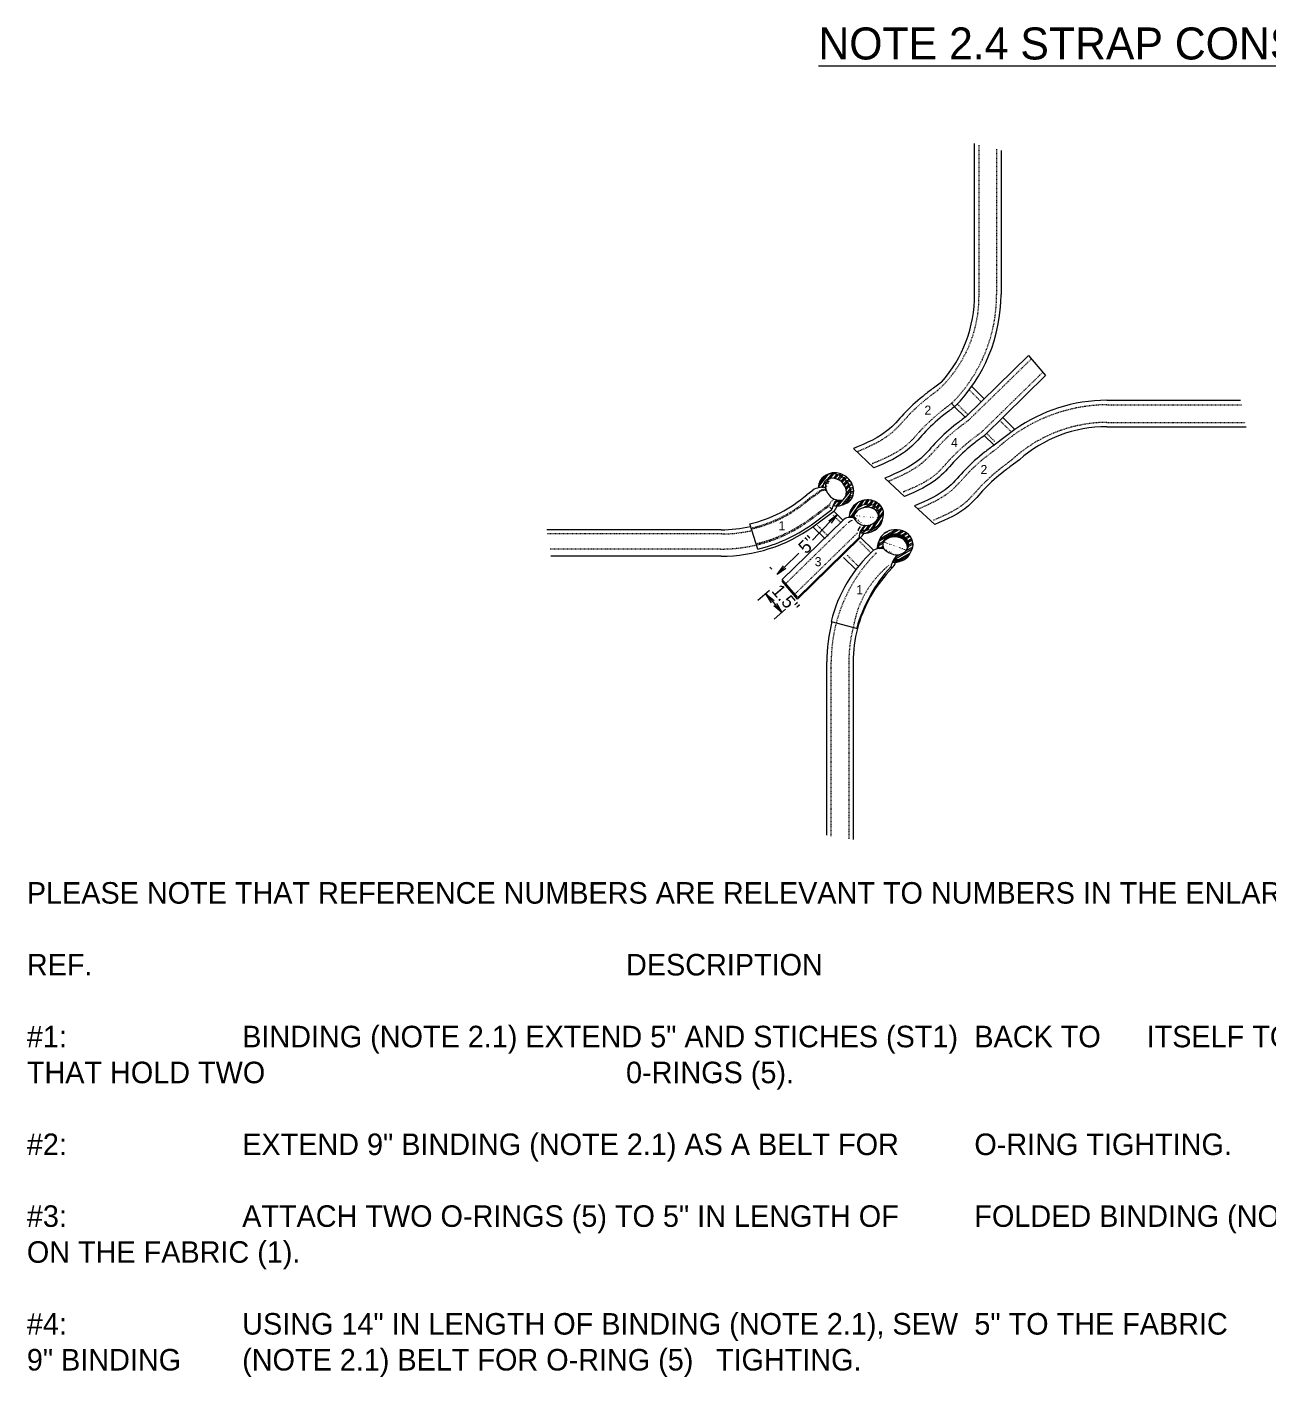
# Model space of a CAD drawing. Header units: inches. Extents: x -1914 to 19746, y -1697 to -663.
# Drawn here: x 3395.8 to 3586.1, y -1492.1 to -1285.3 of the extents above; entities that cross this region are included whole.
import ezdxf

# ---------------------------------------------------------------- set-up
doc = ezdxf.new("R2010")
doc.units = ezdxf.units.IN
doc.header["$MEASUREMENT"] = 0
doc.linetypes.add('HIDDEN', pattern=[0.375, 0.25, -0.125])
for name, color, linetype in [('Object', 7, 'Continuous'), ('PEN2', 95, 'Continuous'), ('STECH', 7, 'HIDDEN'), ('TEXT', 7, 'Continuous'), ('WEBB', 5, 'Continuous')]:
    doc.layers.add(name, color=color, linetype=linetype)
pattern_1 = [(30.00000000000006, (2457.07640226109, -400.3569962359979), (-0.3, 0.5196152422706632), []), (30.00000000000006, (2457.154047974621, -400.0672184881112), (-0.3, 0.5196152422706632), [])]

# ---------------------------------------------------------------- blocks, each defined once
blk = doc.blocks.new('_OPEN')
at = {"color": 0, "linetype": 'ByBlock'}
for p, q in [((-1, 0.1666666666666667), (0, 0)), ((0, 0), (-1, -0.1666666666666667)), ((0, 0), (-1, 0))]:
    blk.add_line(p, q, dxfattribs=at)

msp = doc.modelspace()

# ---------------------------------------------------------------- hatches: boundary and pattern name
at = {"layer": 'Object'}
h = msp.add_hatch(dxfattribs=at)
h.set_pattern_fill('STEEL', color=256, scale=4.800000000000001, angle=6, style=0)
h.set_pattern_definition([(51, (2457.07640226109, -400.3569962359979), (-0.4662875768741825, 0.3775922346299025), []), (51, (2457.04504372211, -400.0586396673875), (-0.4662875768741825, 0.3775922346299025), [])])
edge = h.paths.add_edge_path()
edge.add_spline(control_points=[(3519.296787352418, -1358.603305403629), (3519.618641592117, -1358.679762015194), (3519.950799304721, -1358.697040042692), (3520.701190099218, -1358.573990022461), (3521.108524534673, -1358.374975629147), (3521.72083056585, -1357.761912885009), (3521.919191200346, -1357.353547772595), (3522.05152001944, -1356.495545310608), (3521.990627244317, -1356.047920529464), (3521.667042388479, -1355.224317542898), (3521.404923436054, -1354.846919789781), (3520.628977072836, -1354.126737086802), (3520.056911402844, -1353.845592830845), (3518.993168915165, -1353.714401687911), (3518.506989558107, -1353.79161735026), (3517.905396146511, -1354.119657642435), (3517.7325991527, -1354.253122916412), (3517.585784232957, -1354.410980854795), (3517.384325487508, -1354.627592778716), (3517.233004887745, -1354.889799828214), (3517.067238569609, -1355.405451862449), (3517.034276558115, -1355.651019761571), (3517.039226809244, -1355.897777886997)], knot_values=[2.178746364362933, 2.178746364362933, 2.178746364362933, 2.178746364362933, 2.578909986400729, 2.578909986400729, 3.112594499494854, 3.112594499494854, 3.64627901258898, 3.64627901258898, 4.179963525683106, 4.179963525683106, 4.713648038777231, 4.713648038777231, 5.439034474957414, 5.439034474957414, 6.017624120894173, 6.017624120894173, 6.283185307179586, 6.283185307179586, 6.283185307179586, 6.647587123580169, 6.647587123580169, 6.950201992807984, 6.950201992807984, 6.950201992807984, 6.950201992807984], degree=3, periodic=0)
edge.add_arc((3517.651661288617, -1358.514809930245), 2.687737469863095, 88.69629602716702, 103.17125859061753, ccw=False)
edge.add_ellipse((3519.524733499598, -1356.214290107938), major_axis=(-1.444676885509036, 1.343613904841551), ratio=0.8141621690864794, start_angle=130.4339251141714, end_angle=396.30025943968735, ccw=False)
edge.add_arc((3523.308549790379, -1360.345480147544), 4.373718177589829, 147.2745948252473, 156.5263000736794)
h = msp.add_hatch(dxfattribs=at)
h.set_pattern_fill('STEEL', color=256, scale=4.800000000000001, angle=329.9999999999999, style=0)
h.set_pattern_definition([(14.99999999999995, (2457.07640226109, -400.3569962359979), (-0.1552914270615121, 0.579555495773441), []), (14.99999999999995, (2457.22640226109, -400.0971886148625), (-0.1552914270615121, 0.579555495773441), [])])
edge = h.paths.add_edge_path()
edge.add_ellipse((3519.952037452476, -1356.043097122689), major_axis=(-1.476909292616834, 1.308101131483985), ratio=0.8141621690864796, start_angle=344.82106040452425, end_angle=401.88658951353784, ccw=False)
edge.add_ellipse((3519.524733499598, -1356.214290107938), major_axis=(-1.444676885509036, 1.343613904841551), ratio=0.8141621690864794, start_angle=330.5176970700759, end_angle=396.3002594396873)
edge.add_arc((3517.651661288723, -1358.514809930247), 2.687737469863096, 79.49993450514489, 88.6962960294183, ccw=False)
edge = h.paths.add_edge_path(flags=17)
edge.add_ellipse((3519.952037452476, -1356.043097122689), major_axis=(-1.476909292616834, 1.308101131483985), ratio=0.8141621690864796, start_angle=480.74377935227767, end_angle=510.29678957089766, ccw=False)
edge.add_arc((3523.308549790379, -1360.345480147544), 4.373718177589829, 143.5221561265998, 147.2745948252473)
edge.add_ellipse((3519.524733499598, -1356.214290107938), major_axis=(-1.444676885509036, 1.343613904841551), ratio=0.8141621690864794, start_angle=130.4339251141714, end_angle=167.8649168334608)
edge = h.paths.add_edge_path()
edge.add_spline(control_points=[(3520.967486019877, -1358.403912324149), (3521.315454732816, -1358.301726522136), (3521.637148086258, -1358.11285977695), (3522.185103759553, -1357.536882064608), (3522.373479647544, -1357.123816051506), (3522.484913885717, -1356.26285057502), (3522.413158677349, -1355.816838170676), (3522.069650093254, -1355.001343908856), (3521.798435171508, -1354.630428992062), (3521.005212573349, -1353.92932001763), (3520.426482146358, -1353.662164040124), (3519.393956773214, -1353.56023358547), (3518.945401780056, -1353.633759195107), (3518.558027054376, -1353.832202065998)], knot_values=[2.666962190756418, 2.666962190756418, 2.666962190756418, 2.666962190756418, 3.112594499494854, 3.112594499494854, 3.64627901258898, 3.64627901258898, 4.179963525683106, 4.179963525683106, 4.713648038777231, 4.713648038777231, 5.439034474957414, 5.439034474957414, 5.975945858829169, 5.975945858829169, 5.975945858829169, 5.975945858829169], degree=3, periodic=0)
edge.add_spline(control_points=[(3518.558027054376, -1353.832202065998), (3518.85057047641, -1353.753850417917), (3519.160816041885, -1353.735077573681), (3520.056911402844, -1353.845592830845), (3520.628977072836, -1354.126737086802), (3521.404923436054, -1354.846919789781), (3521.667042388479, -1355.224317542898), (3521.990627244317, -1356.047920529464), (3522.05152001944, -1356.495545310608), (3521.919191200346, -1357.353547772595), (3521.72083056585, -1357.761912885009), (3521.282367675969, -1358.200917645351), (3521.131160134326, -1358.313310073088), (3520.967486019877, -1358.403912324149)], knot_values=[2.881952541900654, 2.881952541900654, 2.881952541900654, 2.881952541900654, 3.255033950636334, 3.255033950636334, 3.980420386816517, 3.980420386816517, 4.514104899910643, 4.514104899910643, 5.047789413004768, 5.047789413004768, 5.581473926098894, 5.581473926098894, 5.812115883693094, 5.812115883693094, 5.812115883693094, 5.812115883693094], degree=3, periodic=0)
at = {"layer": 'Object', "ltscale": 8}
h = msp.add_hatch(dxfattribs=at)
h.set_pattern_fill('STEEL', color=256, scale=4.800000000000001, angle=10, style=0)
h.set_pattern_definition([(54.99999999999999, (2457.07640226109, -400.3569962359979), (-0.491491226573395, 0.3441458618106277), []), (54.99999999999999, (2457.02430780779, -400.0615539100941), (-0.491491226573395, 0.3441458618106277), [])])
edge = h.paths.add_edge_path()
edge.add_ellipse((3524.406049919853, -1360.064057003825), major_axis=(1.90379475082814, 0.517643869399485), ratio=0.8141621690864798, start_angle=330.517697070058, end_angle=527.8649168335529, ccw=False)
edge.add_ellipse((3524.406049919853, -1360.064057003825), major_axis=(1.90379475082814, 0.517643869399485), ratio=0.8141621690864798, start_angle=249.1079499378008, end_angle=330.517697070058, ccw=False)
edge.add_arc((3525.688485706116, -1363.511100629578), 2.397765709164295, 130.827082047173, 150.0093629394599)
edge.add_spline(control_points=[(3523.611763802995, -1362.312557124677), (3523.634678048271, -1362.317380355772), (3523.657665317234, -1362.321911021655), (3524.115871098482, -1362.406134992822), (3524.574770512032, -1362.382752573733), (3525.596053726393, -1362.103939947899), (3526.13683120512, -1361.766507077624), (3526.703754516249, -1361.063799117447), (3526.851594402213, -1360.79039813227), (3526.939488968541, -1360.500578913202)], knot_values=[4.151692740075339, 4.151692740075339, 4.151692740075339, 4.151692740075339, 4.179963525683106, 4.179963525683106, 4.713648038777231, 4.713648038777231, 5.439034474957414, 5.439034474957414, 5.812115883691652, 5.812115883691652, 5.812115883691652, 5.812115883691652], degree=3, periodic=0)
edge.add_spline(control_points=[(3526.939488968541, -1360.500578913202), (3526.987904828895, -1360.340934837074), (3527.018131785186, -1360.176309059573), (3527.03988822776, -1359.794549311076), (3527.017758924019, -1359.57733495993), (3526.961196660955, -1359.36930981778), (3526.883582188417, -1359.083858691743), (3526.74077520187, -1358.816919325383), (3526.161516928458, -1358.134225422239), (3525.582263386708, -1357.854124356952), (3524.364502079776, -1357.700968015398), (3523.722501602871, -1357.822422213569), (3522.629989938785, -1358.401037212271), (3522.178089875166, -1358.861045638336), (3521.852923205475, -1359.644048860964), (3521.797186053298, -1359.887956729845), (3521.784759099673, -1360.13344519111)], knot_values=[5.812115883691652, 5.812115883691652, 5.812115883691652, 5.812115883691652, 6.017624120894173, 6.017624120894173, 6.283185307179586, 6.283185307179586, 6.283185307179586, 6.647587123580169, 6.647587123580169, 7.385756513580217, 7.385756513580217, 8.123925903580266, 8.123925903580266, 8.862095293580316, 8.862095293580316, 9.165137849081228, 9.165137849081228, 9.165137849081228, 9.165137849081228], degree=3, periodic=0)
edge.add_spline(control_points=[(3521.784759099673, -1360.13344519111), (3521.77975091438, -1360.232379470453), (3521.781777040593, -1360.331570464833), (3521.791126024658, -1360.430073267703)], knot_values=[9.165137849081228, 9.165137849081228, 9.165137849081228, 9.165137849081228, 9.287266997980666, 9.287266997980666, 9.287266997980666, 9.287266997980666], degree=3, periodic=0)
edge.add_arc((3521.916443391136, -1362.03948123396), 1.614279543384031, 69.21115978316402, 94.4523810780596, ccw=False)
edge.add_ellipse((3524.406049919853, -1360.064057003825), major_axis=(1.90379475082814, 0.517643869399485), ratio=0.8141621690864798, start_angle=527.8649168335529, end_angle=538.1100163271653, ccw=False)
at = {"layer": 'Object'}
h = msp.add_hatch(dxfattribs=at)
h.set_pattern_fill('STEEL', color=256, scale=4.800000000000001, angle=345, style=0)
h.set_pattern_definition(pattern_1)
edge = h.paths.add_edge_path()
edge.add_ellipse((3524.406049919853, -1360.064057003825), major_axis=(1.90379475082814, 0.517643869399485), ratio=0.8141621690864798, start_angle=330.517697070058, end_angle=527.8649168335529)
edge.add_ellipse((3524.325862943784, -1360.517340309509), major_axis=(1.890649877064452, 0.5637665041165666), ratio=0.8141621690864796, start_angle=344.82106040452425, end_angle=510.29678957089766, ccw=False)
edge = h.paths.add_edge_path()
edge.add_spline(control_points=[(3524.03837977996, -1362.830742483485), (3524.354952961447, -1362.837988869496), (3524.675028632926, -1362.794095892609), (3525.565098628525, -1362.527695104754), (3526.097514341956, -1362.177217243068), (3526.729170196171, -1361.354107684375), (3526.90352450536, -1360.934336113127), (3526.939488968543, -1360.500578913198)], knot_values=[4.334068537575593, 4.334068537575593, 4.334068537575593, 4.334068537575593, 4.713648038777231, 4.713648038777231, 5.439034474957414, 5.439034474957414, 5.975945858829169, 5.975945858829169, 5.975945858829169, 5.975945858829169], degree=3, periodic=0)
edge.add_spline(control_points=[(3526.939488968541, -1360.500578913202), (3526.851594402213, -1360.79039813227), (3526.703754516249, -1361.063799117447), (3526.13683120512, -1361.766507077624), (3525.596053726393, -1362.103939947899), (3524.574770512032, -1362.382752573733), (3524.115871098482, -1362.406134992822), (3523.657665317234, -1362.321911021655), (3523.634678048271, -1362.317380355772), (3523.611763802995, -1362.312557124677)], knot_values=[4.151692740075339, 4.151692740075339, 4.151692740075339, 4.151692740075339, 4.524774148809576, 4.524774148809576, 5.250160584989759, 5.250160584989759, 5.783845098083884, 5.783845098083884, 5.812115883691652, 5.812115883691652, 5.812115883691652, 5.812115883691652], degree=3, periodic=0)
edge.add_arc((3525.688485706116, -1363.51110062958), 2.397765709164295, 150.0093629394345, 161.4205260093168)
edge.add_spline(control_points=[(3523.415685275009, -1362.747125108758), (3523.494751261014, -1362.767124372671), (3523.574892758937, -1362.783557958103), (3523.781906776177, -1362.816429439529), (3523.909854625828, -1362.827800532198), (3524.03837977996, -1362.830742483485)], knot_values=[4.081236184869055, 4.081236184869055, 4.081236184869055, 4.081236184869055, 4.179963525683106, 4.179963525683106, 4.334068537575593, 4.334068537575593, 4.334068537575593, 4.334068537575593], degree=3, periodic=0)
h = msp.add_hatch(dxfattribs=at)
h.set_pattern_fill('STEEL', color=256, scale=4.800000000000001, angle=345, style=0)
h.set_pattern_definition(pattern_1)
edge = h.paths.add_edge_path()
edge.add_spline(control_points=[(3528.600745437518, -1366.857945972734), (3528.715080798713, -1366.868291110165), (3528.830114443081, -1366.872254465059), (3529.554781312245, -1366.856602764964), (3530.161239108191, -1366.660362694703), (3531.01640690784, -1366.014261131075), (3531.311790674712, -1365.620457809594), (3531.515491642607, -1364.966217042104), (3531.54669106367, -1364.750118970494), (3531.542256934104, -1364.534586866472), (3531.536172442276, -1364.238834722504), (3531.462352302169, -1363.945234573262), (3531.065914001196, -1363.142459519948), (3530.571862885203, -1362.730264460308), (3529.427577546725, -1362.286405778103), (3528.775286137981, -1362.248568591672), (3527.57507889402, -1362.545013568745), (3527.025125159727, -1362.88172161689), (3526.407870971749, -1363.713319655889), (3526.253870688548, -1364.139713820749), (3526.244195558304, -1364.782870620932), (3526.275874606026, -1364.992398586812), (3526.337951521591, -1365.192907494115)], knot_values=[4.576980675456992, 4.576980675456992, 4.576980675456992, 4.576980675456992, 4.713648038777231, 4.713648038777231, 5.439034474957414, 5.439034474957414, 6.017624120894173, 6.017624120894173, 6.283185307179586, 6.283185307179586, 6.283185307179586, 6.647587123580169, 6.647587123580169, 7.385756513580217, 7.385756513580217, 8.123925903580266, 8.123925903580266, 8.862095293580316, 8.862095293580316, 9.39577980667444, 9.39577980667444, 9.654466529359041, 9.654466529359041, 9.654466529359041, 9.654466529359041], degree=3, periodic=0)
edge.add_arc((3526.566620614256, -1367.431594245429), 2.250335069371991, 76.66522021562872, 95.83221008436823, ccw=False)
edge.add_ellipse((3528.894903121465, -1364.589050724011), major_axis=(1.972496612823601, 0.04058005922938829), ratio=0.8141621690864794, start_angle=276.30427769314616, end_angle=562.5321972154212, ccw=False)
edge.add_arc((3531.641191668446, -1368.74202426545), 3.576879127978909, 134.2710363759815, 148.2146790483659)
h = msp.add_hatch(dxfattribs=at)
h.set_pattern_fill('STEEL', color=256, scale=2.7, angle=8, style=0)
h.set_pattern_definition([(53, (-884.7360076967125, 3792.123486941442), (-0.2695394846409613, 0.2031125703138163), []), (53, (-884.7594931575004, 3792.290594678043), (-0.2695394846409613, 0.2031125703138163), [])])
edge = h.paths.add_edge_path()
edge.add_ellipse((3528.894903121465, -1364.589050724011), major_axis=(1.972496612823601, 0.04058005922938829), ratio=0.8141621690864794, start_angle=330.517697070142, end_angle=527.8649168335569)
edge.add_ellipse((3528.707200634608, -1365.009364276935), major_axis=(1.970927440110894, 0.08851358441277508), ratio=0.8141621690864796, start_angle=344.82106040452425, end_angle=510.29678957089766, ccw=False)
edge = h.paths.add_edge_path()
edge.add_spline(control_points=[(3528.880776271861, -1367.284306567807), (3529.46663136566, -1367.244269297362), (3530.040901562068, -1367.0354668707), (3530.835897008286, -1366.403895430299), (3531.106831079554, -1366.03892649164), (3531.246896191755, -1365.626833643551)], knot_values=[4.740671444479243, 4.740671444479243, 4.740671444479243, 4.740671444479243, 5.439034474957414, 5.439034474957414, 5.975945858829169, 5.975945858829169, 5.975945858829169, 5.975945858829169], degree=3, periodic=0)
edge.add_spline(control_points=[(3531.246896191753, -1365.626833643554), (3531.09135155048, -1365.886692257232), (3530.881631408942, -1366.11608753358), (3530.161239108191, -1366.660362694703), (3529.554781312245, -1366.856602764964), (3528.830114443081, -1366.872254465059), (3528.715080798713, -1366.868291110165), (3528.600745437518, -1366.857945972734)], knot_values=[4.576980675456991, 4.576980675456991, 4.576980675456991, 4.576980675456991, 4.95006208419166, 4.95006208419166, 5.675448520371843, 5.675448520371843, 5.812115883692082, 5.812115883692082, 5.812115883692082, 5.812115883692082], degree=3, periodic=0)
edge.add_arc((3531.641191668446, -1368.742024265449), 3.57687912797891, 148.2146790483659, 155.8290581308954)
edge.add_spline(control_points=[(3528.377905061341, -1367.277433941824), (3528.522190393223, -1367.291241428164), (3528.667698221438, -1367.294856948336), (3528.835419183239, -1367.287152383407), (3528.858106400759, -1367.285855824218), (3528.880776271861, -1367.284306567807)], knot_values=[4.540989051307951, 4.540989051307951, 4.540989051307951, 4.540989051307951, 4.713648038777231, 4.713648038777231, 4.740671444479243, 4.740671444479243, 4.740671444479243, 4.740671444479243], degree=3, periodic=0)
edge = h.paths.add_edge_path()
edge.add_spline(control_points=[(3526.337951521591, -1365.192907494115), (3526.275874606026, -1364.992398586812), (3526.244195558304, -1364.782870620932), (3526.250170432832, -1364.385689282143), (3526.280532222565, -1364.199748592175), (3526.33501098608, -1364.020779187071)], knot_values=[9.165137849082463, 9.165137849082463, 9.165137849082463, 9.165137849082463, 9.423824571767064, 9.423824571767064, 9.654466529359043, 9.654466529359043, 9.654466529359043, 9.654466529359043], degree=3, periodic=0)
edge.add_spline(control_points=[(3526.335010986082, -1364.020779187066), (3526.156253172096, -1364.336326025516), (3526.056688888626, -1364.695831539442), (3526.06059636176, -1365.117457753355), (3526.063983217593, -1365.177239962834), (3526.070094123656, -1365.236720816599)], knot_values=[2.666962190756418, 2.666962190756418, 2.666962190756418, 2.666962190756418, 3.112594499494854, 3.112594499494854, 3.1863705750803, 3.1863705750803, 3.1863705750803, 3.1863705750803], degree=3, periodic=0)
edge.add_arc((3526.566620614252, -1367.431594245429), 2.250335069371991, 95.83221008432162, 102.74695393753859, ccw=False)

# ---------------------------------------------------------------- linework, layer by layer
at = {"layer": 'Object', "ltscale": 0.8}
for p, q in [((3537.858488958658, -1343.378622426712), (3537.362407414648, -1342.869397481766)), ((3519.113841859031, -1359.166058593079), (3518.808175639526, -1358.859947510362)), ((3518.806530252767, -1361.122688611925), (3516.11901690448, -1363.897982880837)), ((3511.858181160576, -1368.060939850547), (3514.057071536246, -1365.918457446344)), ((3509.901106278519, -1368.365405546505), (3509.595440059013, -1368.059294463788)), ((3509.567837609095, -1371.646280343158), (3507.782883663984, -1373.18289225982)), ((3510.039327350774, -1373.351598775235), (3510.408497191975, -1373.780432599391)), ((3512.024744621671, -1374.50026436952), (3510.23979067656, -1376.036876286182))]:
    msp.add_line(p, q, dxfattribs=at)
at = {"layer": 'Object'}
for centre, radius, start, end in [((3522.48866183455, -1362.081228624653), 1.193875103286896, 102.9566475107586, 137.8974628680402), ((3524.273893572617, -1362.676167238276), 1.174867356318468, 134.0475651691451, 171.1660600781712)]:
    msp.add_arc(centre, radius, start, end, dxfattribs=at)
for centre, major_axis, ratio, start_param, end_param in [((3519.524733499598, -1356.214290107938), (-1.444676885509034, 1.34361390484155), 0.8141621690864795, 2.276501449542038, 6.916744353730269), ((3519.952037452476, -1356.043097122689), (-1.476909292616834, 1.308101131483985), 0.8141621690864796, 6.018262834277198, 7.014244206631878), ((3519.952037452476, -1356.043097122689), (-1.476909292616834, 1.308101131483985), 0.8141621690864796, 8.390561808178532, 8.906359140368826), ((3524.406049919853, -1360.064057003825), (1.903794750828138, 0.5176438693994841), 0.8141621690864795, 4.347753919307827, 9.391791522869479), ((3524.325862943784, -1360.517340309509), (1.890649877064452, 0.563766504116566), 0.8141621690864796, 6.018262834277198, 8.906359140368826), ((3528.894903121465, -1364.589050724011), (1.972496612823601, 0.04058005922938829), 0.8141621690864793, 4.822419383090123, 9.818038989887178), ((3528.707200634608, -1365.009364276935), (1.970927440110886, 0.08851358441277479), 0.8141621690864793, 6.018262834277198, 8.906359140368826)]:
    msp.add_ellipse(centre, major_axis=major_axis, ratio=ratio, start_param=start_param, end_param=end_param, dxfattribs=at)
for points, knots in [([(3519.296787352418, -1358.60330540363), (3519.618641592117, -1358.679762015194), (3519.950799304721, -1358.697040042692), (3520.701190099218, -1358.573990022461), (3521.108524534673, -1358.374975629147), (3521.72083056585, -1357.761912885009), (3521.919191200346, -1357.353547772595), (3522.05152001944, -1356.495545310608), (3521.990627244317, -1356.047920529464), (3521.667042388479, -1355.224317542898), (3521.404923436054, -1354.846919789781), (3520.628977072836, -1354.126737086802), (3520.056911402844, -1353.845592830845), (3518.993168915165, -1353.714401687911), (3518.506989558107, -1353.79161735026), (3517.905396146511, -1354.119657642435), (3517.7325991527, -1354.253122916412), (3517.585784232957, -1354.410980854795), (3517.384325487508, -1354.627592778716), (3517.233004887745, -1354.889799828214), (3517.067238569609, -1355.405451862449), (3517.034276558114, -1355.651019761571), (3517.039226809242, -1355.897777886997)], [2.178746364363137, 2.178746364363137, 2.178746364363137, 2.178746364363137, 2.578909986400729, 2.578909986400729, 3.112594499494854, 3.112594499494854, 3.64627901258898, 3.64627901258898, 4.179963525683106, 4.179963525683106, 4.713648038777231, 4.713648038777231, 5.439034474957414, 5.439034474957414, 6.017624120894173, 6.017624120894173, 6.283185307179586, 6.283185307179586, 6.283185307179586, 6.647587123580169, 6.647587123580169, 6.950201992807949, 6.950201992807949, 6.950201992807949, 6.950201992807949]), ([(3520.967486019877, -1358.403912324149), (3521.315454732816, -1358.301726522136), (3521.637148086258, -1358.11285977695), (3522.185103759553, -1357.536882064608), (3522.373479647544, -1357.123816051506), (3522.484913885717, -1356.26285057502), (3522.413158677349, -1355.816838170676), (3522.069650093254, -1355.001343908856), (3521.798435171508, -1354.630428992062), (3521.005212573349, -1353.92932001763), (3520.426482146358, -1353.662164040124), (3519.393956773214, -1353.56023358547), (3518.945401780056, -1353.633759195107), (3518.558027054376, -1353.832202065998)], [2.666962190756418, 2.666962190756418, 2.666962190756418, 2.666962190756418, 3.112594499494854, 3.112594499494854, 3.64627901258898, 3.64627901258898, 4.179963525683106, 4.179963525683106, 4.713648038777231, 4.713648038777231, 5.439034474957414, 5.439034474957414, 5.975945858829169, 5.975945858829169, 5.975945858829169, 5.975945858829169]), ([(3523.611763802995, -1362.312557124677), (3523.634678048271, -1362.317380355772), (3523.657665317234, -1362.321911021655), (3524.115871098482, -1362.406134992822), (3524.574770512032, -1362.382752573733), (3525.596053726393, -1362.103939947899), (3526.13683120512, -1361.766507077624), (3526.809818076359, -1360.93233211563), (3527.000900940133, -1360.478658262611), (3527.03988822776, -1359.794549311076), (3527.017758924019, -1359.57733495993), (3526.961196660955, -1359.36930981778), (3526.883582188417, -1359.083858691743), (3526.74077520187, -1358.816919325383), (3526.161516928458, -1358.134225422239), (3525.582263386708, -1357.854124356952), (3524.364502079776, -1357.700968015398), (3523.722501602871, -1357.822422213569), (3522.629989938785, -1358.401037212271), (3522.178089875166, -1358.861045638336), (3521.814782720445, -1359.735891369665), (3521.758579138626, -1360.087152638501), (3521.791126024658, -1360.430073267703)], [4.151692740075339, 4.151692740075339, 4.151692740075339, 4.151692740075339, 4.179963525683106, 4.179963525683106, 4.713648038777231, 4.713648038777231, 5.439034474957414, 5.439034474957414, 6.017624120894173, 6.017624120894173, 6.283185307179586, 6.283185307179586, 6.283185307179586, 6.647587123580169, 6.647587123580169, 7.385756513580217, 7.385756513580217, 8.123925903580266, 8.123925903580266, 8.862095293580316, 8.862095293580316, 9.287266997980666, 9.287266997980666, 9.287266997980666, 9.287266997980666]), ([(3523.415685275009, -1362.747125108758), (3523.494751261014, -1362.767124372671), (3523.574892758937, -1362.783557958103), (3524.092698795332, -1362.865779692332), (3524.550894265867, -1362.831249704498), (3525.565098628525, -1362.527695104754), (3526.097514341956, -1362.177217243068), (3526.729170196171, -1361.354107684375), (3526.90352450536, -1360.934336113127), (3526.939488968543, -1360.500578913198)], [4.081236184869055, 4.081236184869055, 4.081236184869055, 4.081236184869055, 4.179963525683106, 4.179963525683106, 4.713648038777231, 4.713648038777231, 5.439034474957414, 5.439034474957414, 5.975945858829169, 5.975945858829169, 5.975945858829169, 5.975945858829169]), ([(3528.600745437518, -1366.857945972734), (3528.715080798713, -1366.868291110165), (3528.830114443081, -1366.872254465059), (3529.554781312245, -1366.856602764964), (3530.161239108191, -1366.660362694703), (3531.01640690784, -1366.014261131075), (3531.311790674712, -1365.620457809594), (3531.515491642607, -1364.966217042104), (3531.54669106367, -1364.750118970494), (3531.542256934104, -1364.534586866472), (3531.536172442276, -1364.238834722504), (3531.462352302169, -1363.945234573262), (3531.065914001196, -1363.142459519948), (3530.571862885203, -1362.730264460308), (3529.427577546725, -1362.286405778103), (3528.775286137981, -1362.248568591672), (3527.57507889402, -1362.545013568745), (3527.025125159727, -1362.88172161689), (3526.407870971749, -1363.713319655889), (3526.253870688548, -1364.139713820749), (3526.244195558304, -1364.782870620932), (3526.275874606026, -1364.992398586812), (3526.337951521591, -1365.192907494115)], [4.576980675456992, 4.576980675456992, 4.576980675456992, 4.576980675456992, 4.713648038777231, 4.713648038777231, 5.439034474957414, 5.439034474957414, 6.017624120894173, 6.017624120894173, 6.283185307179586, 6.283185307179586, 6.283185307179586, 6.647587123580169, 6.647587123580169, 7.385756513580217, 7.385756513580217, 8.123925903580266, 8.123925903580266, 8.862095293580316, 8.862095293580316, 9.39577980667444, 9.39577980667444, 9.654466529359041, 9.654466529359041, 9.654466529359041, 9.654466529359041]), ([(3526.335010986082, -1364.020779187066), (3526.156253172096, -1364.336326025516), (3526.056688888626, -1364.695831539442), (3526.06059636176, -1365.117457753355), (3526.063983217593, -1365.177239962834), (3526.070094123656, -1365.236720816599)], [2.666962190756418, 2.666962190756418, 2.666962190756418, 2.666962190756418, 3.112594499494854, 3.112594499494854, 3.1863705750803, 3.1863705750803, 3.1863705750803, 3.1863705750803]), ([(3528.377905061341, -1367.277433941824), (3528.522190393223, -1367.291241428164), (3528.667698221438, -1367.294856948336), (3529.422001291441, -1367.260206676147), (3530.023509892471, -1367.049283404958), (3530.835897008286, -1366.403895430299), (3531.106831079554, -1366.03892649164), (3531.246896191755, -1365.626833643551)], [4.540989051307951, 4.540989051307951, 4.540989051307951, 4.540989051307951, 4.713648038777231, 4.713648038777231, 5.439034474957414, 5.439034474957414, 5.975945858829169, 5.975945858829169, 5.975945858829169, 5.975945858829169])]:
    msp.add_open_spline(points, degree=3, knots=knots, dxfattribs=at)
msp.add_open_spline([(3521.784759099673, -1360.133445191108), (3521.757149768082, -1360.233006939976), (3521.736641254865, -1360.334471515698), (3521.723531794478, -1360.436769918699)], degree=3, dxfattribs=at)
at = {"layer": 'STECH', "ltscale": 0.015}
for p, q in [((3541.658005561667, -1326.297509945883), (3541.658005561667, -1303.309702837162)), ((3544.358005561668, -1304.019176809644), (3544.358005561668, -1326.297509945883)), ((3540.026414703676, -1345.572472864196), (3549.706496025592, -1336.129369839393)), ((3542.017310471962, -1347.396372511802), (3551.389124679406, -1338.22995647627)), ((3540.156685200738, -1340.899245092046), (3541.989997646087, -1342.732557537396)), ((3538.320148379455, -1343.06600443724), (3539.966171887218, -1344.712027945002)), ((3561.233005561668, -1343.172509945883), (3581.87113846212, -1343.172509945883)), ((3544.838573463327, -1345.581133354634), (3546.550697039425, -1347.293256930734)), ((3561.233005561666, -1345.872509945884), (3582.459166544857, -1345.872509945884)), ((3542.814747704457, -1347.560603762241), (3544.034032441672, -1348.779888499458)), ((3515.518453013525, -1360.837764979729), (3518.669760817505, -1358.493306095405)), ((3515.702905278471, -1357.461627429442), (3516.826552606653, -1356.688247864777)), ((3515.794553449414, -1357.595485483316), (3516.918200777596, -1356.822105918651)), ((3515.562241214651, -1361.012942967792), (3518.713549018634, -1358.668484083468)), ((3520.54656367606, -1361.310205259721), (3519.327278938845, -1360.090920522505)), ((3521.344000908557, -1361.474436510161), (3511.97218670111, -1370.640852545693)), ((3518.522737917192, -1363.289675667328), (3516.810614341093, -1361.577552091228)), ((3502.225000592334, -1362.97518029152), (3475.507702909283, -1362.97518029152)), ((3523.021244402025, -1362.806553914349), (3513.479729300752, -1372.138951579476)), ((3525.041163001062, -1365.804804584723), (3523.395139493301, -1364.15878107696)), ((3502.046234712341, -1365.282878509951), (3475.855862442699, -1365.282878509951)), ((3523.20462617978, -1367.971563929916), (3521.371313734431, -1366.138251484566)), ((3519.003305818849, -1409.25195164946), (3519.003305818849, -1382.573299076079)), ((3521.70330581885, -1382.573299076079), (3521.70330581885, -1409.701202663228))]:
    msp.add_line(p, q, dxfattribs=at)
for centre, radius, start, end in [((3522.117692260828, -1326.573539752365), 19.54226282570515, 312.2689358250527, 0.8093161474281386), ((3520.733005561666, -1326.297509945883), 23.625, 315.2474279966524, 0), ((3561.570910043964, -1368.514427073151), 25.3441698053907, 90.76392616106979, 132.7938570595832), ((3561.395904404821, -1367.628871504036), 21.75697139498453, 90.42898909207328, 133.100401771132), ((3518.289549363253, -1358.225388061021), 2.122064912467401, 94.28994953177671, 133.5843174126676), ((3518.319864539457, -1358.207693856126), 1.970917358438393, 93.58882889095244, 135.3304569431504), ((3502.128305818853, -1342.073299076079), 20.52, 283.0414892078511, 311.4166783015081), ((3502.19398812054, -1342.204672037072), 20.52, 282.9746777927496, 311.4166783015081), ((3519.699974434019, -1358.702121083671), 0.9869987578014761, 121.7409694402368, 178.0469768612789), ((3502.225000592334, -1343.130180291521), 19.845, 270, 283.1603653575909), ((3502.084517617724, -1341.898121088017), 23.22, 283.5025239485392, 305.4059317731264), ((3502.128305818853, -1342.073299076079), 23.22, 283.5272829194662, 305.4059317731264), ((3502.046234712343, -1340.982878509951), 24.3, 270, 283.1140326064755), ((3542.628305818853, -1382.573299076079), 23.625, 135.0000000000092, 165.288594918045), ((3537.662999775013, -1379.717735964364), 15.47028885047566, 129.3368251151026, 170.8564890739788), ((3542.628305818853, -1382.573299076079), 23.625, 165.288594918045, 180), ((3542.628305818853, -1382.573299076079), 20.925, 165.288594918045, 180)]:
    msp.add_arc(centre, radius, start, end, dxfattribs=at)
for points, knots in [([(3535.262041160786, -1341.034733629258), (3534.774361476637, -1341.395567355839), (3534.291573289785, -1341.75287942185), (3532.886527722991, -1342.851377471198), (3531.993903149485, -1343.629158706011), (3530.628204758325, -1345.028601986493), (3530.113979223892, -1345.630477788847), (3529.150281952003, -1346.668729976298), (3528.717880942007, -1347.105487462705), (3527.77058435966, -1347.896041199287), (3527.268204308339, -1348.245502200022), (3525.707979780283, -1349.195108885933), (3524.597407990343, -1349.697597117839), (3523.3050324387, -1350.248332993407), (3523.121093581993, -1350.325878084165), (3522.937520451836, -1350.402987572588)], [0, 0, 0, 0, 0.6739157089313234, 0.6739157089313234, 2.02174712679397, 2.02174712679397, 2.905854820387182, 2.905854820387182, 3.555812523448747, 3.555812523448747, 4.205770226510312, 4.205770226510312, 5.505685632633442, 5.505685632633442, 5.721459658695998, 5.721459658695998, 5.721459658695998, 5.721459658695998]), ([(3537.510388418987, -1342.930610963399), (3537.029370599275, -1343.295907091988), (3536.538079239801, -1343.659316550963), (3535.080361015425, -1344.798680324326), (3534.165567845368, -1345.637080876087), (3532.680773463893, -1347.110422922657), (3532.137532784656, -1347.747616703966), (3531.191304115757, -1348.763561435485), (3530.788417570613, -1349.164147713236), (3529.919418572646, -1349.872802080616), (3529.449685308133, -1350.191579180848), (3527.957560822222, -1351.074026701011), (3526.851995223757, -1351.562500136807), (3525.573504434213, -1352.102016891627), (3525.433444471526, -1352.160813959594), (3525.293037251953, -1352.219696666727)], [0, 0, 0, 0, 0.6722058783417457, 0.6722058783417457, 2.016617635025237, 2.016617635025237, 2.922756900147201, 2.922756900147201, 3.598581789936319, 3.598581789936319, 4.274406679725437, 4.274406679725437, 5.626056459303673, 5.626056459303673, 5.791691116826096, 5.791691116826096, 5.791691116826096, 5.791691116826096]), ([(3540.026414703676, -1345.572472864196), (3539.538738019943, -1345.933304370772), (3539.055952730749, -1346.29061429107), (3537.650915403079, -1347.389105162268), (3536.758295701806, -1348.166880986726), (3535.392599574036, -1349.566317766813), (3534.878373695035, -1350.168193147986), (3533.914676486076, -1351.206447572689), (3533.482276072105, -1351.643206576997), (3532.534979142605, -1352.433764813851), (3532.032598609527, -1352.783227675287), (3530.472372018285, -1353.732838993218), (3529.361798043732, -1354.235329059015), (3528.093208136999, -1354.775929160638), (3527.933046721984, -1354.843544415846), (3527.773131029322, -1354.91078822318)], [0, 0, 0, 0, 0.673911562709862, 0.673911562709862, 2.021734688129586, 2.021734688129586, 2.905843591644254, 2.905843591644254, 3.555802728580507, 3.555802728580507, 4.205761865516761, 4.205761865516761, 5.505680139389269, 5.505680139389269, 5.693555633679713, 5.693555633679713, 5.693555633679713, 5.693555633679713]), ([(3542.049103301471, -1347.365102688421), (3541.562654690992, -1347.725025544785), (3541.071356872624, -1348.088439782738), (3539.613620606648, -1349.227819247237), (3538.676838184421, -1350.042457731579), (3537.214013879298, -1351.539591591915), (3536.670774900811, -1352.176785639063), (3535.724540863182, -1353.192730322625), (3535.321649691223, -1353.593315531173), (3534.452634923902, -1354.301969734401), (3533.982893392453, -1354.620746621388), (3532.490744035875, -1355.503193955835), (3531.385161833301, -1355.991667829955), (3530.156447036043, -1356.510177584156), (3530.066466245913, -1356.54802174937), (3529.976320246322, -1356.585873968485)], [0, 0, 0, 0, 0.6722145105594627, 0.6722145105594627, 2.016643531678388, 2.016643531678388, 2.922784434269179, 2.922784434269179, 3.598616061957435, 3.598616061957435, 4.274447689645692, 4.274447689645692, 5.626110945022204, 5.626110945022204, 5.732655695458323, 5.732655695458323, 5.732655695458323, 5.732655695458323]), ([(3544.353028092239, -1349.916806681797), (3543.86536109318, -1350.277631022691), (3543.382585156985, -1350.634934017111), (3541.97757442341, -1351.733401718887), (3541.084970448674, -1352.511160079993), (3539.719281625439, -1353.910575879737), (3539.205054632672, -1354.512449902905), (3538.241357623774, -1355.550711551315), (3537.808959131955, -1355.987475455908), (3536.861661078627, -1356.778048219923), (3536.359278988793, -1357.127517087733), (3534.799045732729, -1358.077143357886), (3533.688464703097, -1358.579639343493), (3532.496524157214, -1359.087576788081), (3532.412995679351, -1359.122998672255), (3532.329506395154, -1359.158283241421)], [0, 0, 0, 0, 0.6738981796326569, 0.6738981796326569, 2.021694538897971, 2.021694538897971, 2.905807349927189, 2.905807349927189, 3.55577111694889, 3.55577111694889, 4.205734883970591, 4.205734883970591, 5.505662418013992, 5.505662418013992, 5.603634738553938, 5.603634738553938, 5.603634738553938, 5.603634738553938]), ([(3546.529825059157, -1351.742855981869), (3546.043370274763, -1352.102783406303), (3545.552066072783, -1352.466202367541), (3544.094311975485, -1353.605597340337), (3543.157518722172, -1354.420247720683), (3541.694686295303, -1355.917399085497), (3541.151448997147, -1356.554593395769), (3540.205209650727, -1357.570538034075), (3539.802313903634, -1357.971122187207), (3538.933283545821, -1358.679776230568), (3538.463533841048, -1358.998552907737), (3536.971359895024, -1359.881000061175), (3535.865761275552, -1360.369474369815), (3534.686239848454, -1360.867223149455), (3534.645628686329, -1360.884334790566), (3534.604979440774, -1360.901442580801)], [0, 0, 0, 0, 0.6722230421746389, 0.6722230421746389, 2.016669126523917, 2.016669126523917, 2.922811648472003, 2.922811648472003, 3.598649938643494, 3.598649938643494, 4.274488228814984, 4.274488228814984, 5.626164809157964, 5.626164809157964, 5.674311555272684, 5.674311555272684, 5.674311555272684, 5.674311555272684])]:
    msp.add_open_spline(points, degree=3, knots=knots, dxfattribs=at)
at = {"layer": 'WEBB'}
for p, q in [((3540.983005561668, -1326.297509945883), (3540.983005561668, -1303.15535153115)), ((3545.033005561667, -1304.220035109165), (3545.033005561667, -1326.297509945883)), ((3539.693001128318, -1344.979211733475), (3549.234516229593, -1335.646814068347)), ((3549.234516229593, -1335.646814068347), (3551.861104475403, -1338.712512247317)), ((3535.918855910375, -1339.693496254722), (3534.860557534135, -1340.492114151604)), ((3542.489290267957, -1347.878928282848), (3551.861104475403, -1338.712512247317)), ((3540.539153562786, -1340.376093019393), (3542.447824868279, -1342.284764324886)), ((3537.512795545928, -1342.938639660338), (3537.443889503782, -1342.989903260321)), ((3537.915700344498, -1343.480204728716), (3539.533425693717, -1345.097930077935)), ((3539.556701055226, -1345.080338745266), (3537.917296589698, -1343.478608335214)), ((3561.233005561668, -1342.497509945883), (3581.70139273138, -1342.497509945883)), ((3539.693001128309, -1344.979211733481), (3539.556861025738, -1345.080495039602)), ((3545.296400685518, -1345.133340142124), (3547.154422488156, -1346.991361944763)), ((3542.489290267953, -1347.87892828285), (3542.450586928124, -1347.907722166076)), ((3543.951544465586, -1349.374187204143), (3542.450586928124, -1347.907722166076)), ((3547.154422488151, -1346.991361944765), (3543.951544465586, -1349.374187204143)), ((3561.233005561666, -1346.547509945884), (3582.58381086488, -1346.547509945884)), ((3522.395998567987, -1349.898175892404), (3525.554086280159, -1352.842174300764)), ((3547.837019252831, -1351.611659597169), (3546.931308685809, -1352.285475459523)), ((3527.231660882697, -1354.406024772916), (3530.237648763119, -1357.208234319344)), ((3515.282549248544, -1356.934210383765), (3516.188259815568, -1356.260394521412)), ((3531.788344927543, -1358.653807544659), (3534.866818048542, -1361.523588498959)), ((3515.965146013223, -1361.55450803617), (3519.077001937556, -1359.239399921591)), ((3516.206888892366, -1361.879447077197), (3519.409766914931, -1359.49662181782)), ((3519.409766914931, -1359.49662181782), (3520.809663645136, -1360.86434845932)), ((3502.128305818853, -1362.323299076078), (3475.427684360711, -1362.323299076078)), ((3507.759811330137, -1365.295210510678), (3506.558478517052, -1361.417486700896)), ((3520.777625153361, -1360.895369584905), (3511.508902333811, -1369.960953643807)), ((3518.064910695, -1363.737468879838), (3516.206888892362, -1361.879447077199)), ((3523.385122374601, -1363.60206382586), (3513.843607273326, -1372.934461490988)), ((3523.290726415402, -1363.50555267165), (3513.871413387187, -1372.718426515959)), ((3523.507577705008, -1363.500263564022), (3525.502111683883, -1365.448962494043)), ((3502.128305818849, -1366.37329907608), (3476.055987115775, -1366.37329907608)), ((3522.764361348876, -1368.436919533714), (3520.91348651224, -1366.586044697076)), ((3525.84851583459, -1365.932169361625), (3525.917421876735, -1365.880905761642)), ((3527.442455470142, -1369.177312767241), (3528.305659810918, -1368.188084160192)), ((3528.137221010902, -1368.023516139372), (3528.305659810918, -1368.188084160193)), ((3511.59692806462, -1370.063695412746), (3511.481096219948, -1370.176988618836)), ((3513.843607273326, -1372.934461490988), (3511.481096219948, -1370.176988618836)), ((3513.871413387187, -1372.718426515959), (3511.508902333811, -1369.960953643807)), ((3525.734911813739, -1371.407469998578), (3525.621604173026, -1371.294162357864)), ((3518.994353011189, -1376.368019091656), (3523.042157083219, -1377.430801851419)), ((3518.32830581885, -1409.117585567393), (3518.32830581885, -1382.573299076079)), ((3522.378305818849, -1382.573299076079), (3522.378305818849, -1409.791738610259))]:
    msp.add_line(p, q, dxfattribs=at)
for centre, radius, start, end in [((3520.733005561666, -1326.297509945883), 20.25, 318.5833216984367, 0), ((3520.733005561666, -1326.297509945883), 24.3, 315.0000000000092, 0), ((3561.233005561666, -1366.797509945883), 24.3, 90, 125.4059317731264), ((3561.233005561666, -1366.797509945883), 20.25, 90, 131.4166783015081), ((3517.651661288615, -1358.514809930245), 2.687737469863134, 79.49993450280898, 122.9886828021621), ((3502.128305818853, -1342.073299076079), 19.845, 282.899331039333, 311.4166783015081), ((3523.308549790381, -1360.345480147544), 4.37371817758982, 143.5221561266114, 165.3512623487723), ((3516.979271292659, -1357.41984750422), 3.196920474380529, 319.4872584258791, 336.8911997230385), ((3521.916443391136, -1362.03948123396), 1.614279543383972, 69.21115978311147, 134.8671489721548), ((3524.473790870905, -1359.478942538067), 2.245705500784965, 207.9151442543562, 260.9584937971853), ((3502.128305818853, -1342.478299076079), 19.845, 270, 283.1603653575909), ((3502.128305818853, -1342.073299076079), 24.3, 270, 305.4059317731264), ((3502.128305818853, -1342.073299076079), 23.895, 283.6315418293626, 305.4059317731264), ((3525.688485706116, -1363.511100629579), 2.397765709164263, 130.8270820471423, 179.8674287247171), ((3521.874461707643, -1361.660342378742), 2.460158090222672, 307.8829414454207, 331.5923386915048), ((3540.075962958155, -1381.527479446539), 21.70378559398441, 132.1902279859833, 166.2478890628341), ((3542.628305818853, -1382.573299076079), 24.435, 135.0000000000092, 135.0089730253196), ((3526.566620614256, -1367.431594245429), 2.250335069372033, 76.66522021560108, 118.5725047637518), ((3529.233260718729, -1363.259329995724), 2.922838304525971, 222.7119854744849, 268.2566176034903), ((3531.641191668446, -1368.74202426545), 3.576879127978838, 134.2710363759842, 168.487246986368), ((3544.814389136216, -1383.470498773188), 22.72941185210187, 137.1932186122591, 164.5004993150382), ((3527.321222718081, -1366.926764531859), 1.60001362324545, 307.9713921792164, 347.0875529512927), ((3542.628305818853, -1382.573299076079), 20.25, 138.5833216984367, 165.288594918045), ((3542.628305818853, -1382.573299076079), 24.3, 165.288594918045, 180), ((3542.628305818853, -1382.573299076079), 20.25, 165.288594918045, 180)]:
    msp.add_arc(centre, radius, start, end, dxfattribs=at)
msp.add_ellipse((3519.952037452476, -1356.043097122689), major_axis=(-1.476909292616834, 1.308101131483985), ratio=0.8141621690864796, start_param=7.014244206631878, end_param=8.390561808178532, dxfattribs=at)
msp.add_spline([(3534.860557534135, -1340.492114151604), (3533.416328448609, -1341.580358000126), (3530.448810068578, -1344.249726837234), (3527.956019869, -1346.859748286702), (3522.395998567987, -1349.898175892404)], degree=3, dxfattribs=at)
for points, knots in [([(3537.917296589698, -1343.478608335214), (3537.432628977427, -1343.837213432726), (3535.878176828006, -1344.987351074495), (3533.519496725417, -1347.060619075598), (3530.59294516499, -1350.710709182209), (3527.511706751911, -1352.021205170622), (3525.554086280157, -1352.842174300762)], [0, 0, 0, 0, 0.6697533814403477, 2.148069227247683, 3.484804339654408, 5.791691116826096, 5.791691116826096, 5.791691116826096, 5.791691116826096]), ([(3539.624931077024, -1345.029853386542), (3539.140263464753, -1345.388458484052), (3537.585811315334, -1346.538596125822), (3535.227131212745, -1348.611864126925), (3532.293833148497, -1352.270368692101), (3529.199360706982, -1353.580930266731), (3527.231660882697, -1354.406024772914)], [0, 0, 0, 0, 0.6697533814403477, 2.148069227247683, 3.484804339654408, 5.803498587762954, 5.803498587762954, 5.803498587762954, 5.803498587762954]), ([(3542.450586928124, -1347.907722166076), (3541.965919315853, -1348.266327263587), (3540.411467166434, -1349.416464905356), (3538.052787063845, -1351.489732906459), (3535.159966917865, -1355.097752097998), (3532.144581658365, -1356.407515018279), (3530.237648763115, -1357.208234319335)], [0, 0, 0, 0, 0.6697533814403477, 2.148069227247683, 3.484804339654408, 5.732655695458323, 5.732655695458323, 5.732655695458323, 5.732655695458323]), ([(3543.951544465586, -1349.374187204143), (3543.466876853316, -1349.732792301653), (3541.912424703896, -1350.882929943423), (3539.553744601308, -1352.956197944526), (3536.672092069959, -1356.550288524575), (3533.678393503409, -1357.859659959967), (3531.788344927536, -1358.653807544645)], [0, 0, 0, 0, 0.6697533814403477, 2.148069227247683, 3.484804339654408, 5.713110566787933, 5.713110566787933, 5.713110566787933, 5.713110566787933]), ([(3546.931308685809, -1352.285475459523), (3546.446641073537, -1352.644080557034), (3544.892188924117, -1353.794218198804), (3542.533508821529, -1355.867486199906), (3539.674025108618, -1359.433927109967), (3536.723206368682, -1360.742302117359), (3534.866818048542, -1361.523588498959)], [0, 0, 0, 0, 0.6697533814403477, 2.148069227247683, 3.484804339654408, 5.674311555272684, 5.674311555272684, 5.674311555272684, 5.674311555272684])]:
    msp.add_open_spline(points, degree=3, knots=knots, dxfattribs=at)

# ---------------------------------------------------------------- block references
at = {"layer": 'Object', "ltscale": 0.8, "yscale": 1.599999999999909, "zscale": 1.6}
for p, xscale, rotation in [((3519.938723496929, -1359.992140754523), 1.599999999999734, 44.95833650599619), ((3510.725987916416, -1369.191487707949), 1.599999999999734, 224.9583365059962), ((3508.995458765086, -1372.139023674132), 1.599999999999901, 130.7241476412675), ((3511.452365777663, -1374.993007700494), 1.599999999999901, 310.7241476412675)]:
    msp.add_blockref('_OPEN', p, dxfattribs=dict(at, xscale=xscale, rotation=rotation))

# ---------------------------------------------------------------- texts
at = {"layer": 'Object', "ltscale": 0.8, "char_height": 2, "attachment_point": 5}
for s, insert, rotation in [('5"', (3515.332355706672, -1364.591814231236), 44.95833650598934), ('1.5"', (3512.033036693483, -1372.881201605762), 310.7241476412662)]:
    msp.add_mtext(s, dxfattribs=dict(at, insert=insert, rotation=rotation))
at = {"layer": 'PEN2', "char_height": 3.3, "attachment_point": 1}
for s, insert, width in [('\\pt91.8192;{\\C0;          \\H1.485x;\\LNOTE 2.4 STRAP CONSTRUCTION\\H0.6123x;\\l\\P\\P\\Ftxt.shx|c1;\\P\\Ftxt.shx|c0;\\P\\P\\P }', (3504.778830766063, -1285.384988894737), 203.8460720127587), ('\\pt91.8192;{\\C0;PLEASE NOTE THAT REFERENCE NUMBERS ARE RELEVANT TO NUMBERS IN THE ENLARGED VIEW.\\P\\PREF.^IDESCRIPTION\\P\\P\\pt33,91.8192;#1:^IBINDING (NOTE 2.1) EXTEND 5" AND STICHES (ST1) ^IBACK TO ^IITSELF TO FORM A LOOP THAT HOLD TWO ^I0-RINGS (5). \\P\\pt91.8192;\\P\\pt33;#2: ^IEXTEND 9" BINDING (NOTE 2.1) AS A BELT FOR ^IO-RING TIGHTING. \\P\\pt91.8192;\\P\\pt33;#3:^IATTACH TWO O-RINGS (5) TO 5" IN LENGTH OF ^IFOLDED BINDING (NOTE ^I2.1) STICHED (ST1) ON THE FABRIC (1).\\P\\pt91.8192;\\P\\pt33;#4:^IUSING 14" IN LENGTH OF BINDING (NOTE 2.1), SEW ^I5" TO THE FABRIC ^I(1) AND LEAVE A 9" BINDING ^I(NOTE 2.1) BELT FOR O-RING (5) ^ITIGHTING.\\P\\pt91.8192;\\P\\P\\P\\P\\P }', (3395.742048126362, -1416.302959434412), 237.4600910205845)]:
    msp.add_mtext(s, dxfattribs=dict(at, insert=insert, width=width))
at = {"layer": 'TEXT'}
for s, p in [('2', (3533.292520091276, -1344.70403976473)), ('4', (3537.371217310225, -1349.658580536718)), ('2', (3541.889161187804, -1353.797808946189)), ('1', (3510.921269255849, -1362.413646219044)), ('3', (3516.472954142995, -1367.911348815138)), ('1', (3522.853832258746, -1372.198195125191))]:
    msp.add_text(s, height=1.393155787185242, dxfattribs=at).set_placement(p)

doc.saveas('drawing.dxf')
